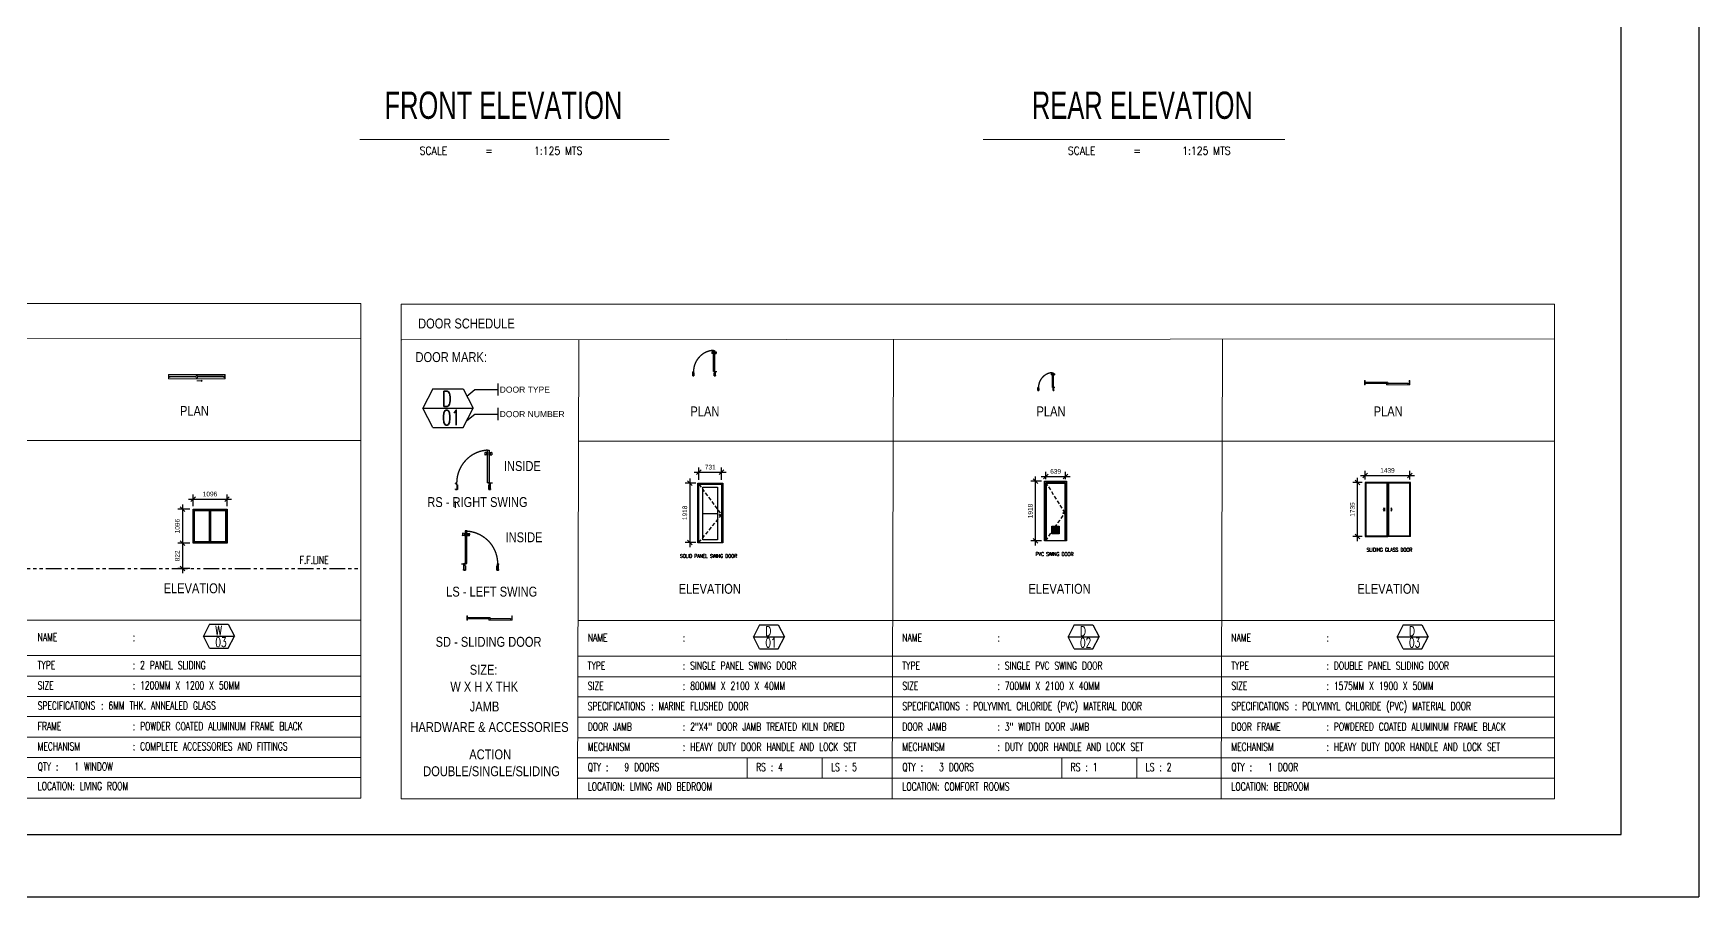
# Model space of a CAD drawing. Header units: millimetres. Extents: x -248340 to 456025, y 261499 to 1049645.
# Drawn here: x -86857 to -33139, y 435004 to 462830 of the extents above; entities that cross this region are included whole.
import ezdxf
from ezdxf.enums import TextEntityAlignment as Align

# ---------------------------------------------------------------- set-up
doc = ezdxf.new("R2010")
doc.units = ezdxf.units.MM
doc.header["$LTSCALE"] = 8
doc.header["$MEASUREMENT"] = 0
doc.header["$PDMODE"] = 3
doc.header["$PDSIZE"] = 0.3125
for name, pattern in [('CONTINOUS', [0]), ('DASHED', [19.05, 12.7, -6.35]), ('HIDDEN', [9.525, 6.35, -3.175]), ('PHANTOM', [63.5, 31.75, -6.35, 6.35, -6.35, 6.35, -6.35])]:
    doc.linetypes.add(name, pattern=pattern)
doc.layers.get('0').update_dxf_attribs({"linetype": 'CONTINUOUS'})
doc.layers.get('DEFPOINTS').update_dxf_attribs({"color": 8, "linetype": 'CONTINUOUS'})
for name, color, linetype, lineweight in [('10. Rebar', 10, 'CONTINUOUS', 25), ('12. Dimension', 251, 'CONTINUOUS', 5), ('13. Text', 2, 'CONTINUOUS', 5), ('A-GLAZ', 151, 'CONTINUOUS', 18), ('DIM', 2, 'CONTINUOUS', 25), ('pt. 1', 251, 'CONTINUOUS', 9), ('S_wall', 251, 'CONTINUOUS', 0)]:
    doc.layers.add(name, color=color, linetype=linetype, lineweight=lineweight)
for name, color, linetype in [('AR_ROOF', 7, 'CONTINUOUS'), ('ar_wall', 7, 'CONTINOUS'), ('MARK', 7, 'CONTINUOUS'), ('TEXT', 2, 'CONTINUOUS')]:
    doc.layers.add(name, color=color, linetype=linetype)
doc.layers.add('mv', color=30, linetype='CONTINUOUS', plot=False)
doc.styles.add('ARIAL', font='arial.ttf')
doc.styles.add('Arial_1', font='arial.ttf', dxfattribs={"height": 150})
doc.styles.add('ROMANS', font='ROMANS', dxfattribs={"width": 0.8, "bigfont": 'BIGFONT'})
doc.styles.get("Standard").update_dxf_attribs({"font": 'txt.shx', "width": 0.7, "bigfont": 'extfont.shx'})
doc.dimstyles.new('JEMAR 1-0030', dxfattribs={"dimtxt": 0.06, "dimasz": 0.045, "dimexe": 0.045, "dimexo": 0.03, "dimgap": 0.03, "dimtad": 1, "dimzin": 1, "dimdsep": 46, "dimtxsty": 'ARIAL', "dimblk": 'DOTBLANK', "dimcen": 0.15, "dimclrd": 7, "dimclre": 7, "dimadec": 0, "dimazin": 0, "dimtfac": 1, "dimtmove": 0, "dimatfit": 3, "dimldrblk": 'OPEN90', "dimfxl": 1, "dimarcsym": 0})
doc.dimstyles.new('Linear_-_3mm_Arial', dxfattribs={"dimscale": 304.8, "dimtxt": 153.03891, "dimasz": 0.492126, "dimexe": 0.492126, "dimexo": 0.328084, "dimgap": 0.287073, "dimtad": 1, "dimdec": 0, "dimzin": 0, "dimdsep": 46, "dimtxsty": 'Arial_1', "dimblk1": 'OBLIQUE', "dimblk2": 'OBLIQUE', "dimsah": 1, "dimcen": 0.09, "dimdle": 0.492126, "dimazin": 0, "dimtfac": 1, "dimtdec": 4, "dimtix": 1, "dimtmove": 0, "dimatfit": 3, "dimfxl": 1, "dimtvp": 1, "dimtfill": 1, "dimtolj": 1, "dimtzin": 0, "dimarcsym": 2})

# ---------------------------------------------------------------- blocks, each defined once
blk = doc.blocks.new('_Oblique')
at = {"color": 0, "linetype": 'ByBlock', "lineweight": -2}
blk.add_line((-0.5, -0.5), (0.5, 0.5), dxfattribs=at)
blk = doc.blocks.new('*D1016')
at = {"layer": 'DEFPOINTS', "color": 0, "lineweight": 30, "ltscale": 1.25, "transparency": 16777216}
for p in [(-65386, 448334), (-65677, 446416), (-65386, 446416)]:
    blk.add_point(p, dxfattribs=at)
at = {"layer": 'DIM', "color": 0, "lineweight": -2, "ltscale": 1.25, "transparency": 16777216}
for p, q in [((-65486, 448334), (-65827, 448334)), ((-65677, 448484), (-65677, 446266)), ((-65486, 446416), (-65827, 446416))]:
    blk.add_line(p, q, dxfattribs=at)
at = {"layer": 'DIM', "color": 0, "lineweight": -2, "ltscale": 1.25, "transparency": 16777216, "xscale": 149.9999920571061, "yscale": 149.9999920571061, "zscale": 149.9999920571061}
for p, rotation in [((-65677, 448334), 90), ((-65677, 446416), 270)]:
    blk.add_blockref('_Oblique', p, dxfattribs=dict(at, rotation=rotation))
at = {"layer": 'DIM', "color": 0, "ltscale": 1.25, "transparency": 16777216, "insert": (-65841, 447375), "char_height": 150, "attachment_point": 5, "rotation": 90, "style": 'Arial_1', "bg_fill": 3, "box_fill_scale": 1.25, "bg_fill_color": 256, "bg_fill_true_color": 13158600, "bg_fill_transparency": 0}
blk.add_mtext('\\A1;1918', dxfattribs=at)
blk = doc.blocks.new('*D1017')
at = {"layer": 'DEFPOINTS', "color": 0, "lineweight": 30, "ltscale": 1.25, "transparency": 16777216}
for p in [(-65386, 448334), (-64656, 448334)]:
    blk.add_point(p, dxfattribs=at)
at = {"layer": 'DIM', "color": 0, "lineweight": -2, "ltscale": 1.25, "transparency": 16777216}
for p, q in [((-65536, 448683), (-64506, 448683)), ((-65386, 448434), (-65386, 448833)), ((-64656, 448434), (-64656, 448833))]:
    blk.add_line(p, q, dxfattribs=at)
at = {"layer": 'DIM', "color": 0, "lineweight": -2, "ltscale": 1.25, "transparency": 16777216, "xscale": 149.9999920571061, "yscale": 149.9999920571061, "zscale": 149.9999920571061, "rotation": 180}
blk.add_blockref('_Oblique', (-65386, 448683), dxfattribs=at)
at = {"layer": 'DIM', "color": 0, "lineweight": -2, "ltscale": 1.25, "transparency": 16777216, "xscale": 149.9999920571061, "yscale": 149.9999920571061, "zscale": 149.9999920571061}
blk.add_blockref('_Oblique', (-64656, 448683), dxfattribs=at)
at = {"layer": 'DIM', "color": 0, "ltscale": 1.25, "transparency": 16777216, "insert": (-65021, 448847), "char_height": 150, "attachment_point": 5, "style": 'Arial_1', "bg_fill": 3, "box_fill_scale": 1.25, "bg_fill_color": 256, "bg_fill_true_color": 13158600, "bg_fill_transparency": 0}
blk.add_mtext('\\A1;731', dxfattribs=at)
at = {"layer": 'DEFPOINTS', "color": 0, "lineweight": 30, "ltscale": 1.25, "transparency": 16777216}
blk.add_point((-64656, 448683), dxfattribs=at)
blk = doc.blocks.new('door1')
at = {"layer": 'AR_ROOF', "linetype": 'DASHED', "ltscale": 1.25}
for p in [(61783, -376434), (61784, -378494)]:
    blk.add_line(p, (62583, -377518), dxfattribs=at)
at = {"layer": 'ar_wall', "ltscale": 1.25}
for p, q in [((61743, -378496), (61743, -376394)), ((61743, -376394), (62623, -376394)), ((62623, -376394), (62623, -378496)), ((61783, -378496), (61783, -376434)), ((61783, -376434), (62583, -376434)), ((61924, -378394), (61924, -376534)), ((61924, -376534), (62444, -376534)), ((62444, -376534), (62444, -378394)), ((62583, -376434), (62583, -378496)), ((61924, -377464), (62444, -377464)), ((62623, -378496), (61743, -378496)), ((62444, -378394), (61924, -378394))]:
    blk.add_line(p, q, dxfattribs=at)
blk.add_circle((62522, -377517), 17.6, dxfattribs=at)
blk = doc.blocks.new('Pta 0.7 Der .15 Abierta')
blk.add_hatch(color=9).paths.add_polyline_path([(-0.064, 0.017), (-0.064, 0.712), (-0.029, 0.712), (-0.029, 0.017)])
h = blk.add_hatch(color=256)
h.paths.add_polyline_path([(0, -0.111), (0, -0.122), (-0.036, -0.122), (-0.036, -0.029), (-0.021, -0.029), (-0.021, 0.011), (0, 0.011), (0, 0), (0.001, 0), (0.001, 0.012), (-0.022, 0.012), (-0.022, -0.028), (-0.037, -0.028), (-0.037, -0.123), (0.001, -0.123), (0.001, -0.111)])
h.paths.add_polyline_path([(-0.744, -0.111), (-0.744, -0.122), (-0.708, -0.122), (-0.708, -0.029), (-0.723, -0.029), (-0.723, 0.011), (-0.744, 0.011), (-0.744, 0), (-0.745, 0), (-0.745, 0.012), (-0.722, 0.012), (-0.722, -0.028), (-0.707, -0.028), (-0.707, -0.123), (-0.745, -0.123), (-0.745, -0.111)])
for p, q in [((-0.122, 0.649), (-0.122, 0.628)), ((-0.12, 0.649), (-0.122, 0.649)), ((-0.12, 0.628), (-0.122, 0.628)), ((-0.12, 0.662), (-0.12, 0.615)), ((-0.087, 0.661), (-0.116, 0.665)), ((-0.087, 0.616), (-0.116, 0.612)), ((-0.085, 0.658), (-0.085, 0.619)), ((-0.074, 0.647), (-0.085, 0.647)), ((-0.074, 0.63), (-0.085, 0.63)), ((-0.074, 0.629), (-0.074, 0.648)), ((-0.064, 0.672), (-0.07, 0.672)), ((-0.07, 0.672), (-0.07, 0.604)), ((-0.064, 0.604), (-0.07, 0.604)), ((-0.064, 0.672), (-0.064, 0.604)), ((-0.029, 0.672), (-0.024, 0.672)), ((-0.029, 0.672), (-0.029, 0.604)), ((-0.029, 0.604), (-0.024, 0.604)), ((-0.024, 0.672), (-0.024, 0.604)), ((-0.019, 0.629), (-0.019, 0.648)), ((-0.019, 0.647), (-0.009, 0.647)), ((-0.019, 0.63), (-0.009, 0.63)), ((-0.009, 0.658), (-0.009, 0.619)), ((-0.006, 0.661), (0.023, 0.665)), ((-0.006, 0.616), (0.023, 0.612)), ((0.026, 0.662), (0.026, 0.615)), ((0.026, 0.649), (0.028, 0.649)), ((0.026, 0.628), (0.028, 0.628)), ((0.028, 0.649), (0.028, 0.628))]:
    blk.add_line(p, q)
for points in [[(-0.064, 0.017), (-0.064, 0.712), (-0.029, 0.712), (-0.029, 0.017)], [(-0.744, -0.111), (-0.744, -0.122), (-0.708, -0.122), (-0.708, -0.029), (-0.723, -0.029), (-0.723, 0.011), (-0.744, 0.011), (-0.744, 0), (-0.745, 0), (-0.745, 0.012), (-0.722, 0.012), (-0.722, -0.028), (-0.707, -0.028), (-0.707, -0.123), (-0.745, -0.123), (-0.745, -0.111)], [(0, -0.111), (0, -0.122), (-0.036, -0.122), (-0.036, -0.029), (-0.021, -0.029), (-0.021, 0.011), (0, 0.011), (0, 0), (0.001, 0), (0.001, 0.012), (-0.022, 0.012), (-0.022, -0.028), (-0.037, -0.028), (-0.037, -0.123), (0.001, -0.123), (0.001, -0.111)]]:
    blk.add_lwpolyline(points, close=True)
for points in [[(-0.025, 0.016, 0.414214), (-0.026, 0.017), (-0.056, 0.017), (-0.056, 0.016), (-0.026, 0.016, 12.92773), (-0.026, 0.018), (-0.025, 0.017, -13.063763), (-0.025, 0.016)], [(-0.023, 0.014, -0.414214), (-0.022, 0.013), (-0.022, -0.017), (-0.023, -0.017), (-0.023, 0.013, -12.92773), (-0.022, 0.013), (-0.022, 0.014, 13.063763), (-0.023, 0.014)]]:
    blk.add_lwpolyline(points, format="xyb", close=True)
at = {"color": 8, "linetype": 'HIDDEN'}
blk.add_arc((-0.022, 0.014), 0.7, 93.4999, 180.1273, dxfattribs=at)
for centre, radius, start, end in [((-0.117, 0.662), 0.003, 82.0235, 180), ((-0.117, 0.615), 0.003, 180, 277.9765), ((-0.088, 0.658), 0.003, 0, 82.0235), ((-0.088, 0.619), 0.003, 277.9765, 0), ((-0.074, 0.652), 0.00392, 264.8527, 9.8194), ((-0.074, 0.625), 0.00392, 350.1806, 95.1473), ((-0.02, 0.652), 0.00392, 170.1806, 275.1473), ((-0.02, 0.625), 0.00392, 84.8527, 189.8194), ((-0.006, 0.658), 0.003, 97.9765, 180), ((-0.006, 0.619), 0.003, 180, 262.0235), ((0.023, 0.662), 0.003, 0, 97.9765), ((0.023, 0.615), 0.003, 262.0235, 0)]:
    blk.add_arc(centre, radius, start, end)
blk = doc.blocks.new('*D1015')
at = {"layer": 'DIM', "color": 0, "lineweight": -2, "ltscale": 1.25, "transparency": 16777216}
for p, q in [((-54201, 448458), (-54201, 448696)), ((-53562, 448458), (-53562, 448696)), ((-54351, 448546), (-53412, 448546))]:
    blk.add_line(p, q, dxfattribs=at)
at = {"layer": 'DIM', "color": 0, "lineweight": -2, "ltscale": 1.25, "transparency": 16777216, "xscale": 149.9999920571061, "yscale": 149.9999920571061, "zscale": 149.9999920571061, "rotation": 180}
blk.add_blockref('_Oblique', (-54201, 448546), dxfattribs=at)
at = {"layer": 'DIM', "color": 0, "lineweight": -2, "ltscale": 1.25, "transparency": 16777216, "xscale": 149.9999920571061, "yscale": 149.9999920571061, "zscale": 149.9999920571061}
blk.add_blockref('_Oblique', (-53562, 448546), dxfattribs=at)
at = {"layer": 'DIM', "color": 0, "ltscale": 1.25, "transparency": 16777216, "insert": (-53881, 448710), "char_height": 150, "attachment_point": 5, "style": 'Arial_1', "bg_fill": 3, "box_fill_scale": 1.25, "bg_fill_color": 256, "bg_fill_true_color": 13158600, "bg_fill_transparency": 0}
blk.add_mtext('\\A1;639', dxfattribs=at)
at = {"layer": 'DEFPOINTS', "color": 0, "lineweight": 30, "ltscale": 1.25, "transparency": 16777216}
for p in [(-54201, 448358), (-53562, 448546), (-53562, 448358)]:
    blk.add_point(p, dxfattribs=at)
blk = doc.blocks.new('D2')
at = {"layer": 'AR_ROOF', "linetype": 'DASHED', "ltscale": 1.25}
for p in [(65795, -376434), (65795, -378494)]:
    blk.add_line(p, (66470, -377518), dxfattribs=at)
at = {"layer": 'ar_wall', "ltscale": 1.25}
for p, q in [((65755, -378496), (65755, -376394)), ((65755, -376394), (66535, -376394)), ((66535, -376394), (66535, -378496)), ((65795, -378496), (65795, -376434)), ((65795, -376434), (66495, -376434)), ((65820, -378496), (65820, -376459)), ((65820, -376459), (66470, -376459)), ((66470, -376459), (66470, -378496)), ((66495, -376434), (66495, -378496)), ((66039, -378022), (66251, -378022)), ((66039, -378036), (66251, -378036)), ((66039, -378050), (66251, -378050)), ((66039, -378065), (66251, -378065)), ((66039, -378079), (66251, -378079)), ((66039, -378093), (66251, -378093)), ((66039, -378108), (66251, -378108)), ((66039, -378122), (66251, -378122)), ((66039, -378137), (66251, -378137)), ((66039, -378151), (66251, -378151)), ((66039, -378165), (66251, -378165)), ((66039, -378180), (66251, -378180)), ((66535, -378496), (65755, -378496)), ((66039, -378194), (66251, -378194)), ((66039, -378208), (66251, -378208)), ((66039, -378223), (66251, -378223))]:
    blk.add_line(p, q, dxfattribs=at)
for points in [[(66014, -377982), (66276, -377982), (66276, -378251), (66014, -378251)], [(66039, -378007), (66251, -378007), (66251, -378226), (66039, -378226)]]:
    blk.add_lwpolyline(points, close=True, dxfattribs=at)
blk.add_circle((66422, -377517), 17.6, dxfattribs=at)
blk = doc.blocks.new('*D1018')
at = {"layer": 'DEFPOINTS', "color": 0, "lineweight": 30, "ltscale": 1.25, "transparency": 16777216}
for p in [(-54534, 448393), (-54238, 448393), (-54238, 446475)]:
    blk.add_point(p, dxfattribs=at)
at = {"layer": 'DIM', "color": 0, "lineweight": -2, "ltscale": 1.25, "transparency": 16777216}
for p, q in [((-54338, 448393), (-54684, 448393)), ((-54534, 446325), (-54534, 448543)), ((-54338, 446475), (-54684, 446475))]:
    blk.add_line(p, q, dxfattribs=at)
at = {"layer": 'DIM', "color": 0, "lineweight": -2, "ltscale": 1.25, "transparency": 16777216, "xscale": 149.9999920571061, "yscale": 149.9999920571061, "zscale": 149.9999920571061}
for p, rotation in [((-54534, 448393), 90), ((-54534, 446475), 270)]:
    blk.add_blockref('_Oblique', p, dxfattribs=dict(at, rotation=rotation))
at = {"layer": 'DIM', "color": 0, "ltscale": 1.25, "transparency": 16777216, "insert": (-54698, 447434), "char_height": 150, "attachment_point": 5, "rotation": 90, "style": 'Arial_1', "bg_fill": 3, "box_fill_scale": 1.25, "bg_fill_color": 256, "bg_fill_true_color": 13158600, "bg_fill_transparency": 0}
blk.add_mtext('\\A1;1918', dxfattribs=at)
blk = doc.blocks.new('SDDAS')
at = {"layer": 'A-GLAZ', "lineweight": 18}
for p, q in [((96097, -350599), (96097, -350449)), ((96116, -350450), (96097, -350450)), ((96097, -350510), (96097, -350599)), ((96116, -350599), (96116, -350449)), ((96160, -350510), (96116, -350510)), ((96116, -350599), (96116, -350510)), ((96160, -350554), (96160, -350510)), ((96919, -350510), (96874, -350510)), ((96874, -350599), (96874, -350510)), ((96919, -350510), (96919, -350599)), ((97678, -350599), (97678, -350449)), ((97678, -350449), (97697, -350449)), ((97697, -350599), (97697, -350449)), ((96116, -350599), (96097, -350599)), ((96116, -350554), (96160, -350554)), ((96874, -350554), (96919, -350554)), ((96919, -350599), (96874, -350599)), ((97633, -350554), (97678, -350554)), ((97633, -350599), (97633, -350554)), ((97678, -350599), (97633, -350599))]:
    blk.add_line(p, q, dxfattribs=at)
at = {"layer": 'A-GLAZ'}
for p, q in [((96874, -350510), (96160, -350510)), ((97678, -350510), (97678, -350510)), ((96097, -350599), (96116, -350599)), ((96874, -350599), (97697, -350599)), ((97633, -350599), (96919, -350599))]:
    blk.add_line(p, q, dxfattribs=at)
at = {"layer": 'A-GLAZ', "lineweight": 25}
for p, q in [((96874, -350554), (96160, -350554)), ((97633, -350554), (96919, -350554))]:
    blk.add_line(p, q, dxfattribs=at)
blk = doc.blocks.new('*D1019')
at = {"layer": 'DEFPOINTS', "color": 0, "lineweight": 30, "ltscale": 1.25, "transparency": 16777216}
for p in [(-44143, 448349), (-43897, 448349), (-43897, 446614)]:
    blk.add_point(p, dxfattribs=at)
at = {"layer": 'DIM', "color": 0, "lineweight": -2, "ltscale": 1.25, "transparency": 16777216}
for p, q in [((-43997, 448349), (-44293, 448349)), ((-44143, 446464), (-44143, 448499)), ((-43997, 446614), (-44293, 446614))]:
    blk.add_line(p, q, dxfattribs=at)
at = {"layer": 'DIM', "color": 0, "lineweight": -2, "ltscale": 1.25, "transparency": 16777216, "xscale": 149.9999920571061, "yscale": 149.9999920571061, "zscale": 149.9999920571061}
for p, rotation in [((-44143, 448349), 90), ((-44143, 446614), 270)]:
    blk.add_blockref('_Oblique', p, dxfattribs=dict(at, rotation=rotation))
at = {"layer": 'DIM', "color": 0, "ltscale": 1.25, "transparency": 16777216, "insert": (-44307, 447482), "char_height": 150, "attachment_point": 5, "rotation": 90, "style": 'Arial_1', "bg_fill": 3, "box_fill_scale": 1.25, "bg_fill_color": 256, "bg_fill_true_color": 13158600, "bg_fill_transparency": 0}
blk.add_mtext('\\A1;1735', dxfattribs=at)
blk = doc.blocks.new('*D1020')
at = {"layer": 'DEFPOINTS', "color": 0, "lineweight": 30, "ltscale": 1.25, "transparency": 16777216}
for p in [(-42459, 448577), (-43897, 448349), (-42459, 448349)]:
    blk.add_point(p, dxfattribs=at)
at = {"layer": 'DIM', "color": 0, "lineweight": -2, "ltscale": 1.25, "transparency": 16777216}
for p, q in [((-44047, 448577), (-42309, 448577)), ((-43897, 448449), (-43897, 448727)), ((-42459, 448449), (-42459, 448727))]:
    blk.add_line(p, q, dxfattribs=at)
at = {"layer": 'DIM', "color": 0, "lineweight": -2, "ltscale": 1.25, "transparency": 16777216, "xscale": 149.9999920571061, "yscale": 149.9999920571061, "zscale": 149.9999920571061, "rotation": 180}
blk.add_blockref('_Oblique', (-43897, 448577), dxfattribs=at)
at = {"layer": 'DIM', "color": 0, "lineweight": -2, "ltscale": 1.25, "transparency": 16777216, "xscale": 149.9999920571061, "yscale": 149.9999920571061, "zscale": 149.9999920571061}
blk.add_blockref('_Oblique', (-42459, 448577), dxfattribs=at)
at = {"layer": 'DIM', "color": 0, "ltscale": 1.25, "transparency": 16777216, "insert": (-43178, 448741), "char_height": 150, "attachment_point": 5, "style": 'Arial_1', "bg_fill": 3, "box_fill_scale": 1.25, "bg_fill_color": 256, "bg_fill_true_color": 13158600, "bg_fill_transparency": 0}
blk.add_mtext('\\A1;1439', dxfattribs=at)
blk = doc.blocks.new('_DOTBLANK')
at = {"color": 0, "linetype": 'ByBlock', "lineweight": -2}
blk.add_line((-0.5, 0), (-1, 0), dxfattribs=at)
blk.add_circle((0, 0), 0.5, dxfattribs=at)
blk = doc.blocks.new('_Open90')
at = {"color": 0, "linetype": 'ByBlock', "lineweight": -2}
for p, q in [((0, 0), (-1, 0)), ((-0.5, 0.5), (0, 0)), ((0, 0), (-0.5, -0.5))]:
    blk.add_line(p, q, dxfattribs=at)
blk = doc.blocks.new('4123')
at = {"layer": 'A-GLAZ'}
for p, q in [((53676, -349984), (51676, -349984)), ((51676, -350134), (53676, -350134)), ((52654, -350042), (51695, -350042)), ((53054, -350134), (52495, -350134)), ((52878, -350211), (52675, -350211)), ((52878, -350211), (52827, -350185)), ((52878, -350211), (52827, -350236)), ((53613, -350134), (53099, -350134))]:
    blk.add_line(p, q, dxfattribs=at)
at = {"layer": 'A-GLAZ', "lineweight": 18}
for p, q in [((51676, -349984), (51676, -350134)), ((51695, -350019), (51676, -350019)), ((51676, -350042), (51676, -350042)), ((51695, -350108), (51676, -350108)), ((51695, -350108), (51695, -350019)), ((51740, -350042), (51695, -350042)), ((51695, -350086), (51740, -350086)), ((51740, -350086), (51740, -350042)), ((52699, -350019), (52654, -350019)), ((52654, -350108), (52654, -350019)), ((52654, -350111), (52699, -350111)), ((52699, -350019), (52699, -350108)), ((53099, -350134), (53054, -350134)), ((53613, -350042), (53657, -350042)), ((53613, -350086), (53613, -350042)), ((53657, -350086), (53613, -350086)), ((53676, -350134), (53613, -350134)), ((53676, -350020), (53657, -350020)), ((53657, -350108), (53657, -350020)), ((53657, -350108), (53676, -350108)), ((53676, -350134), (53676, -349984))]:
    blk.add_line(p, q, dxfattribs=at)
at = {"layer": 'A-GLAZ', "lineweight": 25}
for p, q in [((52654, -350064), (51740, -350064)), ((53613, -350042), (52699, -350042)), ((53613, -350064), (52699, -350064))]:
    blk.add_line(p, q, dxfattribs=at)
at = {"layer": 'A-GLAZ', "color": 252, "linetype": 'Continuous', "true_color": 0x939598}
blk.add_line((52991, -350042), (52992, -350041), dxfattribs=at)
blk = doc.blocks.new('*D1034')
at = {"layer": 'DEFPOINTS', "color": 0, "lineweight": 30, "ltscale": 1.25, "transparency": 16777216}
for p in [(-81705, 447495), (-82045, 446399), (-81705, 446399)]:
    blk.add_point(p, dxfattribs=at)
at = {"layer": 'DIM', "color": 0, "lineweight": -2, "ltscale": 1.25, "transparency": 16777216}
for p, q in [((-81805, 447495), (-82195, 447495)), ((-82045, 447645), (-82045, 446249)), ((-81805, 446399), (-82195, 446399))]:
    blk.add_line(p, q, dxfattribs=at)
at = {"layer": 'DIM', "color": 0, "lineweight": -2, "ltscale": 1.25, "transparency": 16777216, "xscale": 149.9999920571061, "yscale": 149.9999920571061, "zscale": 149.9999920571061}
for p, rotation in [((-82045, 447495), 90), ((-82045, 446399), 270)]:
    blk.add_blockref('_Oblique', p, dxfattribs=dict(at, rotation=rotation))
at = {"layer": 'DIM', "color": 0, "ltscale": 1.25, "transparency": 16777216, "insert": (-82210, 446947), "char_height": 150, "attachment_point": 5, "rotation": 90, "style": 'Arial_1', "bg_fill": 3, "box_fill_scale": 1.25, "bg_fill_color": 256, "bg_fill_true_color": 13158600, "bg_fill_transparency": 0}
blk.add_mtext('\\A1;1096', dxfattribs=at)
blk = doc.blocks.new('*D1035')
at = {"layer": 'DEFPOINTS', "color": 0, "lineweight": 30, "ltscale": 1.25, "transparency": 16777216}
for p in [(-81705, 447495), (-80609, 447817), (-80609, 447495)]:
    blk.add_point(p, dxfattribs=at)
at = {"layer": 'DIM', "color": 0, "lineweight": -2, "ltscale": 1.25, "transparency": 16777216}
for p, q in [((-81855, 447817), (-80459, 447817)), ((-81705, 447595), (-81705, 447967)), ((-80609, 447595), (-80609, 447967))]:
    blk.add_line(p, q, dxfattribs=at)
at = {"layer": 'DIM', "color": 0, "lineweight": -2, "ltscale": 1.25, "transparency": 16777216, "xscale": 149.9999920571061, "yscale": 149.9999920571061, "zscale": 149.9999920571061, "rotation": 180}
blk.add_blockref('_Oblique', (-81705, 447817), dxfattribs=at)
at = {"layer": 'DIM', "color": 0, "lineweight": -2, "ltscale": 1.25, "transparency": 16777216, "xscale": 149.9999920571061, "yscale": 149.9999920571061, "zscale": 149.9999920571061}
blk.add_blockref('_Oblique', (-80609, 447817), dxfattribs=at)
at = {"layer": 'DIM', "color": 0, "ltscale": 1.25, "transparency": 16777216, "insert": (-81157, 447981), "char_height": 150, "attachment_point": 5, "style": 'Arial_1', "bg_fill": 3, "box_fill_scale": 1.25, "bg_fill_color": 256, "bg_fill_true_color": 13158600, "bg_fill_transparency": 0}
blk.add_mtext('\\A1;1096', dxfattribs=at)
blk = doc.blocks.new('*D1024')
at = {"layer": 'DEFPOINTS', "color": 0, "lineweight": 30, "ltscale": 1.25, "transparency": 16777216}
for p in [(-81705, 446399), (-81705, 445577)]:
    blk.add_point(p, dxfattribs=at)
at = {"layer": 'DIM', "color": 0, "lineweight": -2, "ltscale": 1.25, "transparency": 16777216}
for p, q in [((-81805, 446399), (-82195, 446399)), ((-82045, 446549), (-82045, 445427)), ((-81805, 445577), (-82195, 445577))]:
    blk.add_line(p, q, dxfattribs=at)
at = {"layer": 'DIM', "color": 0, "lineweight": -2, "ltscale": 1.25, "transparency": 16777216, "xscale": 149.9999920571061, "yscale": 149.9999920571061, "zscale": 149.9999920571061}
for p, rotation in [((-82045, 446399), 90), ((-82045, 445577), 270)]:
    blk.add_blockref('_Oblique', p, dxfattribs=dict(at, rotation=rotation))
at = {"layer": 'DIM', "color": 0, "ltscale": 1.25, "transparency": 16777216, "insert": (-82210, 445988), "char_height": 150, "attachment_point": 5, "rotation": 90, "style": 'Arial_1', "bg_fill": 3, "box_fill_scale": 1.25, "bg_fill_color": 256, "bg_fill_true_color": 13158600, "bg_fill_transparency": 0}
blk.add_mtext('\\A1;822', dxfattribs=at)
at = {"layer": 'DEFPOINTS', "color": 0, "lineweight": 30, "ltscale": 1.25, "transparency": 16777216}
blk.add_point((-82045, 445577), dxfattribs=at)

msp = doc.modelspace()

# ---------------------------------------------------------------- hatches: boundary and pattern name
at = {"layer": 'ar_wall', "ltscale": 1.25, "true_color": 0x939598}
h = msp.add_hatch(color=252, dxfattribs=at)
h.dxf.hatch_style = 1
h.paths.add_polyline_path([(-43276.836, 447535.664), (-43305.95, 447481.02), (-43276.836, 447426.377)])
h = msp.add_hatch(color=252, dxfattribs=at)
h.dxf.hatch_style = 1
h.paths.add_polyline_path([(-43056.285, 447426.377), (-43027.17, 447481.02), (-43056.285, 447535.664)])

# ---------------------------------------------------------------- linework, layer by layer
at = {"color": 252, "linetype": 'PHANTOM', "ltscale": 2, "true_color": 0x939598}
msp.add_line((-107787.714, 445576.755), (-76290.621, 445576.755), dxfattribs=at)
at = {"layer": '10. Rebar'}
for p, q in [((-71878.449, 451546.795), (-71878.449, 451152.85)), ((-71878.449, 450757.383), (-71878.449, 450363.439))]:
    msp.add_line(p, q, dxfattribs=at)
at = {"layer": 'AR_ROOF', "ltscale": 1.25}
for p, q in [((-42435.892, 448349.477), (-43897.229, 448349.477)), ((-43166.56, 446614.14), (-43166.56, 448349.477)), ((-42435.892, 446614.14), (-42435.892, 448349.477)), ((-81704.675, 446398.757), (-81704.675, 447494.759)), ((-81704.675, 447494.759), (-80608.673, 447494.759)), ((-80608.673, 447494.759), (-80608.673, 446398.757)), ((-81156.674, 447471.926), (-81156.674, 446421.59)), ((-80608.673, 446398.757), (-81704.675, 446398.757)), ((-43166.56, 446614.14), (-43166.56, 446785.309)), ((-42435.892, 446614.14), (-42435.892, 446785.309))]:
    msp.add_line(p, q, dxfattribs=at)
for points in [[(-43166.56, 446614.14), (-43166.56, 448349.477), (-43897.229, 448349.477), (-43897.229, 446614.14)], [(-43189.394, 446636.973), (-43189.394, 448326.644), (-43874.395, 448326.644), (-43874.395, 446636.973)], [(-42458.725, 446636.973), (-42458.725, 448326.644), (-43143.727, 448326.644), (-43143.727, 446636.973)], [(-43897.229, 446785.309), (-43897.229, 446614.14), (-43166.56, 446614.14), (-43166.56, 446785.309)], [(-43874.395, 446785.309), (-43874.395, 446636.973), (-43189.394, 446636.973), (-43189.394, 446785.309)], [(-43143.727, 446785.309), (-43143.727, 446636.973), (-42458.725, 446636.973), (-42458.725, 446785.309)]]:
    msp.add_lwpolyline(points, dxfattribs=at)
for points in [[(-81681.842, 447471.926), (-80631.506, 447471.926), (-80631.506, 446421.59), (-81681.842, 446421.59)], [(-81681.842, 447471.926), (-81156.674, 447471.926), (-81156.674, 446421.59), (-81681.842, 446421.59)], [(-81659.009, 447449.092), (-81179.508, 447449.092), (-81179.508, 446444.423), (-81659.009, 446444.423)], [(-81133.841, 447449.092), (-80654.34, 447449.092), (-80654.34, 446444.423), (-81133.841, 446444.423)]]:
    msp.add_lwpolyline(points, close=True, dxfattribs=at)
at = {"layer": 'ar_wall', "ltscale": 1.25}
for p, q in [((-65585.524, 451786.195), (-65585.524, 451923.196)), ((-64809.189, 451923.196), (-64854.856, 451923.196)), ((-64854.856, 451792.048), (-64854.856, 451923.196)), ((-64854.856, 451923.196), (-64853.779, 451923.196)), ((-54452.022, 451316.375), (-54452.022, 451412.275)), ((-53908.588, 451412.275), (-53940.554, 451412.275)), ((-53940.554, 451320.471), (-53940.554, 451412.275)), ((-53940.554, 451412.275), (-53939.8, 451412.275)), ((-72040.402, 448332.986), (-72110.852, 448332.986)), ((-72110.852, 448130.664), (-72110.852, 448332.986)), ((-72110.852, 448332.986), (-72109.19, 448332.986)), ((-81704.675, 447494.759), (-81704.675, 446398.757)), ((-73238.056, 447531.353), (-73238.056, 447742.704)), ((-43305.95, 447481.02), (-43276.836, 447535.664)), ((-43276.836, 447426.377), (-43305.95, 447481.02)), ((-43276.836, 447535.664), (-43276.836, 447426.377)), ((-43056.285, 447535.664), (-43056.285, 447426.377)), ((-43027.17, 447481.02), (-43056.285, 447535.664)), ((-43056.285, 447426.377), (-43027.17, 447481.02)), ((-42435.892, 446614.14), (-43166.56, 446614.14)), ((-73045.112, 445731.243), (-72974.662, 445731.243)), ((-72974.662, 445731.243), (-72976.324, 445731.243)), ((-72974.662, 445528.92), (-72974.662, 445731.243)), ((-71847.458, 445519.892), (-71847.458, 445731.243))]:
    msp.add_line(p, q, dxfattribs=at)
at = {"layer": 'DEFPOINTS', "ltscale": 1.25}
for p, q in [((-73971.501, 451376.388), (-74294.202, 450752.886)), ((-73971.501, 451376.388), (-72992.668, 451376.388)), ((-72992.668, 451376.388), (-72669.967, 450752.886)), ((-73971.501, 450129.383), (-74294.202, 450752.886)), ((-74294.202, 450752.886), (-72669.967, 450752.886)), ((-72992.668, 450129.383), (-72669.967, 450752.886)), ((-73971.501, 450129.383), (-72992.668, 450129.383)), ((-81173.173, 443783.202), (-81372.643, 443397.8)), ((-81173.173, 443783.202), (-80568.133, 443783.202)), ((-80568.133, 443783.202), (-80368.663, 443397.8)), ((-63430.773, 443767.147), (-63630.242, 443381.745)), ((-63430.773, 443767.147), (-62825.732, 443767.147)), ((-62825.732, 443767.147), (-62626.263, 443381.745)), ((-53282.476, 443767.147), (-53481.946, 443381.745)), ((-53282.476, 443767.147), (-52677.436, 443767.147)), ((-52677.436, 443767.147), (-52477.966, 443381.745)), ((-42669.833, 443767.147), (-42869.302, 443381.745)), ((-42669.833, 443767.147), (-42064.792, 443767.147)), ((-42064.792, 443767.147), (-41865.323, 443381.745)), ((-81173.173, 443012.397), (-81372.643, 443397.8)), ((-81372.643, 443397.8), (-80368.663, 443397.8)), ((-80568.133, 443012.397), (-80368.663, 443397.8)), ((-63430.773, 442996.342), (-63630.242, 443381.745)), ((-63630.242, 443381.745), (-62626.263, 443381.745)), ((-62825.732, 442996.342), (-62626.263, 443381.745)), ((-53282.476, 442996.342), (-53481.946, 443381.745)), ((-53481.946, 443381.745), (-52477.966, 443381.745)), ((-52677.436, 442996.342), (-52477.966, 443381.745)), ((-42669.833, 442996.342), (-42869.302, 443381.745)), ((-42869.302, 443381.745), (-41865.323, 443381.745)), ((-42064.792, 442996.342), (-41865.323, 443381.745)), ((-81173.173, 443012.397), (-80568.133, 443012.397)), ((-63430.773, 442996.342), (-62825.732, 442996.342)), ((-53282.476, 442996.342), (-52677.436, 442996.342)), ((-42669.833, 442996.342), (-42064.792, 442996.342))]:
    msp.add_line(p, q, dxfattribs=at)
at = {"layer": 'mv', "color": 6}
for p, q in [((-33138.72, 494404.096), (-33138.72, 435004.096)), ((-35638.72, 437004.096), (-35638.72, 492404.096)), ((-115238.72, 437004.096), (-35638.72, 437004.096)), ((-117238.72, 435004.096), (-33138.72, 435004.096))]:
    msp.add_line(p, q, dxfattribs=at)
at = {"layer": 'pt. 1', "color": 7}
for p, q in [((-113474.958, 452972.841), (-76290.621, 453001.35)), ((-74971.617, 452956.786), (-37787.28, 452985.295)), ((-69263.355, 452961.162), (-69305.391, 438160.237)), ((-59115.059, 452961.162), (-59157.094, 438160.237)), ((-48502.415, 452961.162), (-48544.451, 438160.237)), ((-107759.511, 449702.015), (-76290.621, 449702.015)), ((-69256.17, 449685.96), (-37787.28, 449685.96)), ((-107784.069, 443916.297), (-76290.621, 443916.297)), ((-69280.728, 443900.242), (-37787.28, 443900.242)), ((-107784.069, 442773.208), (-76290.621, 442773.208)), ((-69280.728, 442757.153), (-37787.28, 442757.153)), ((-107784.069, 442109.478), (-76290.621, 442109.478)), ((-69280.728, 442093.423), (-37787.28, 442093.423)), ((-107784.069, 441458.065), (-76290.621, 441458.065)), ((-69280.728, 441442.01), (-37787.28, 441442.01)), ((-107784.069, 440806.578), (-76290.621, 440806.578)), ((-69280.728, 440790.523), (-37787.28, 440790.523)), ((-107784.069, 440142.849), (-76290.621, 440142.849)), ((-69280.728, 440126.793), (-37787.28, 440126.793)), ((-107804.997, 439491.435), (-76290.621, 439491.435)), ((-69301.656, 439475.38), (-37787.28, 439475.38)), ((-63825.921, 439475.38), (-63825.921, 438823.966)), ((-61407.823, 439475.38), (-61407.823, 438823.966)), ((-53677.624, 439475.38), (-53677.624, 438823.966)), ((-51259.527, 439475.38), (-51259.527, 438823.966)), ((-107806.847, 438840.022), (-76290.621, 438840.022)), ((-69303.506, 438823.966), (-37787.28, 438823.966))]:
    msp.add_line(p, q, dxfattribs=at)
for points in [[(-113499.516, 454121.055), (-76290.621, 454121.055), (-76290.621, 438176.292), (-113499.516, 438176.292)], [(-74996.175, 454105), (-37787.28, 454105), (-37787.28, 438160.237), (-74996.175, 438160.237)]]:
    msp.add_lwpolyline(points, close=True, dxfattribs=at)
at = {"layer": 'S_wall', "ltscale": 1.25}
for p, q in [((-76324.729, 459404.94), (-66348.423, 459404.94)), ((-56222.338, 459404.94), (-46486.581, 459404.94))]:
    msp.add_line(p, q, dxfattribs=at)

# ---------------------------------------------------------------- block references
for p, xscale, yscale, zscale in [((-64854.856, 451912.52), 979.4481318538207, 979.4481318538207, 979.4481318538207), ((-53940.554, 451404.802), 685.6136922976744, 685.6136922976744, 685.6136922976744), ((-72110.852, 448316.516), 1510.996655438275, 1510.996655438275, 1510.996655438275), ((-72974.662, 445714.773), -1510.996655438275, 1510.996655438275, 1510.996655438275)]:
    msp.add_blockref('Pta 0.7 Der .15 Abierta', p, dxfattribs=dict(xscale=xscale, yscale=yscale, zscale=zscale))
at = {"layer": 'AR_ROOF', "xscale": 0.9133353829526901, "yscale": 0.9133353829526901, "zscale": 0.9133353829526901}
for name, p in [('4123', (-129696.037, 771489.42)), ('SDDAS', (-131687.474, 771717.309)), ('SDDAS', (-160639.072, 764132.633))]:
    msp.add_blockref(name, p, dxfattribs=at)

# ---------------------------------------------------------------- texts
at = {"color": 7, "lineweight": 5, "attachment_point": 1}
for s, insert, char_height, width in [('\\A1;\\pxql;{\\fArial|b0|i0|c0|p34;\\W0.8;DOOR SCHEDULE}', (-74444.439, 453637.487), 319.6528, 25179.46141), ('\\A1;\\pxql;{\\fArial|b0|i0|c0|p34;\\W0.8;DOOR MARK:}', (-74527.98, 452555.558), 319.6528, 25179.46141), ('\\A1;\\pxql;{\\fArial|b0|i0|c0|p34;\\W0.8;PLAN}', (-82125.734, 450821.995), 319.6528, 25179.46141), ('\\A1;\\pxql;{\\fArial|b0|i0|c0|p34;\\W0.8;PLAN}', (-65661.191, 450805.94), 319.6528, 25179.46141), ('\\A1;\\pxql;{\\fArial|b0|i0|c0|p34;\\W0.8;PLAN}', (-54497.594, 450805.94), 319.6528, 25179.46141), ('\\A1;\\pxql;{\\fArial|b0|i0|c0|p34;\\W0.8;PLAN}', (-43622.393, 450805.94), 319.6528, 25179.46141), ('\\A1;\\pxql;{\\fArial|b0|i0|c0|p34;\\W0.8;INSIDE}', (-71676.925, 449043.781), 319.6528, 25179.46141), ('\\A1;\\pxql;{\\fArial|b0|i0|c0|p34;\\W0.8;RS - RIGHT SWING}', (-74147.98, 447882.059), 319.6528, 25179.46141), ('\\A1;\\pxql;{\\fArial|b0|i0|c0|p34;\\W0.8;INSIDE}', (-71623.2, 446747.361), 319.6528, 25179.46141), ('{\\C256;F.F.LINE}', (-78264.761, 445983.92), 255.72224, 10130.69758), ('\\A1;\\pxql;{\\fArial|b0|i0|c0|p34;\\W0.8;ELEVATION}', (-82653.611, 445103.021), 319.6528, 25179.46141), ('\\A1;\\pxql;{\\fArial|b0|i0|c0|p34;\\W0.8;LS - LEFT SWING}', (-73539.125, 444995.356), 319.6528, 25179.46141), ('\\A1;\\pxql;{\\fArial|b0|i0|c0|p34;\\W0.8;ELEVATION}', (-66040.347, 445086.966), 319.6528, 25179.46141), ('\\A1;\\pxql;{\\fArial|b0|i0|c0|p34;\\W0.8;ELEVATION}', (-54756.409, 445086.966), 319.6528, 25179.46141), ('\\A1;\\pxql;{\\fArial|b0|i0|c0|p34;\\W0.8;ELEVATION}', (-44150.27, 445086.966), 319.6528, 25179.46141), ('{\\C256;NAME^I^I^I:}', (-86715.822, 443495.974), 255.72224, 7344.47425), ('\\A1;\\pxql;{\\fArial|b0|i0|c0|p34;\\W0.8;SD - SLIDING DOOR}', (-73879.367, 443377.287), 319.6528, 25179.46141), ('{\\C256;NAME^I^I^I:}', (-68973.422, 443479.919), 255.72224, 7344.47425), ('{\\C256;NAME^I^I^I:}', (-58825.125, 443479.919), 255.72224, 7344.47425), ('{\\C256;NAME^I^I^I:}', (-48212.481, 443479.919), 255.72224, 7344.47425), ('{\\C256;TYPE^I^I^I: 2 PANEL SLIDING}', (-86715.822, 442593.011), 255.72224, 10130.69758), ('\\A1;\\pxql;{\\fArial|b0|i0|c0|p34;\\W0.8;SIZE:}', (-72778.761, 442476.84), 319.6528, 25179.46141), ('{\\C256;TYPE^I^I^I: SINGLE PANEL SWING DOOR}', (-68973.422, 442576.956), 255.72224, 10130.69758), ('{\\C256;TYPE^I^I^I: SINGLE PVC SWING DOOR}', (-58825.125, 442576.956), 255.72224, 10130.69758), ('{\\C256;TYPE^I^I^I: DOUBLE PANEL SLIDING DOOR}', (-48212.481, 442576.956), 255.72224, 10130.69758), ('{\\C256;SIZE^I^I^I: 1200MM X 1200 X 50MM}', (-86715.822, 441941.598), 255.72224, 10130.69758), ('\\A1;\\pxql;{\\fArial|b0|i0|c0|p34;\\W0.8;W X H X THK}', (-73405.632, 441934.502), 319.6528, 25179.46141), ('{\\C256;SIZE^I^I^I: 800MM X 2100 X 40MM}', (-68973.422, 441925.543), 255.72224, 10130.69758), ('{\\C256;SIZE^I^I^I: 700MM X 2100 X 40MM}', (-58825.125, 441925.543), 255.72224, 10130.69758), ('{\\C256;SIZE^I^I^I: 1575MM X 1900 X 50MM}', (-48212.481, 441925.543), 255.72224, 10130.69758), ('{\\C256;SPECIFICATIONS^I: 6MM THK. ANNEALED GLASS}', (-86715.822, 441290.111), 255.72224, 10130.69758), ('\\A1;\\pxql;{\\fArial|b0|i0|c0|p34;\\W0.8;JAMB}', (-72778.759, 441293.17), 319.6528, 25179.46141), ('{\\C256;SPECIFICATIONS^I: MARINE FLUSHED DOOR}', (-68973.422, 441274.055), 255.72224, 10130.69758), ('{\\C256;SPECIFICATIONS^I: POLYVINYL CHLORIDE (PVC) MATERIAL DOOR}', (-58825.125, 441274.055), 255.72224, 10130.69758), ('{\\C256;SPECIFICATIONS^I: POLYVINYL CHLORIDE (PVC) MATERIAL DOOR}', (-48212.481, 441274.055), 255.72224, 10130.69758), ('{\\C256;FRAME^I^I^I: POWDER COATED ALUMINUM FRAME BLACK}', (-86715.822, 440626.381), 255.72224, 10130.69758), ('\\A1;\\pxql;{\\fArial|b0|i0|c0|p34;\\W0.8;HARDWARE & ACCESSORIES}', (-74692.368, 440631.167), 319.6528, 25179.46141), ('{\\C256;DOOR JAMB^I^I: 2"X4" DOOR JAMB TREATED KILN DRIED}', (-68973.422, 440610.326), 255.72224, 10130.69758), ('{\\C256;DOOR JAMB^I^I: 3" WIDTH DOOR JAMB}', (-58825.125, 440610.326), 255.72224, 10130.69758), ('{\\C256;DOOR FRAME^I^I: POWDERED COATED ALUMINUM FRAME BLACK}', (-48212.481, 440610.326), 255.72224, 10130.69758), ('{\\C256;MECHANISM^I^I: COMPLETE ACCESSORIES AND FITTINGS}', (-86715.822, 439974.968), 255.72224, 10130.69758), ('{\\C256;MECHANISM^I^I: HEAVY DUTY DOOR HANDLE AND LOCK SET}', (-68973.422, 439958.913), 255.72224, 10130.69758), ('{\\C256;MECHANISM^I^I: DUTY DOOR HANDLE AND LOCK SET}', (-58825.125, 439958.913), 255.72224, 10130.69758), ('{\\C256;MECHANISM^I^I: HEAVY DUTY DOOR HANDLE AND LOCK SET}', (-48212.481, 439958.913), 255.72224, 10130.69758), ('\\A1;\\pxql;{\\fArial|b0|i0|c0|p34;\\W0.8;ACTION}', (-72795.254, 439749.417), 319.6528, 25179.46141), ('{\\C256;QTY :^I 1 WINDOW^I^I}', (-86715.822, 439323.554), 255.72224, 10130.69758), ('\\A1;\\pxql;{\\fArial|b0|i0|c0|p34;\\W0.8;DOUBLE/SINGLE/SLIDING}', (-74279.952, 439207.078), 319.6528, 25179.46141), ('{\\C256;QTY :^I 9 DOORS^I^I}', (-68973.422, 439307.499), 255.72224, 10130.69758), ('{\\C256;RS : 4^I^I^I}', (-63543.172, 439307.499), 255.72224, 10130.69758), ('{\\C256;LS : 5^I^I^I}', (-61125.075, 439307.499), 255.72224, 10130.69758), ('{\\C256;QTY :^I 3 DOORS^I^I}', (-58825.125, 439307.499), 255.72224, 10130.69758), ('{\\C256;RS : 1^I^I^I}', (-53394.875, 439307.499), 255.72224, 10130.69758), ('{\\C256;LS : 2^I^I^I}', (-50976.778, 439307.499), 255.72224, 10130.69758), ('{\\C256;QTY :^I 1 DOOR^I^I}', (-48212.481, 439307.499), 255.72224, 10130.69758), ('{\\C256;LOCATION: LIVING ROOM}', (-86715.822, 438696.699), 255.72224, 10130.69758), ('{\\C256;LOCATION: LIVING AND BEDROOM}', (-68973.422, 438680.644), 255.72224, 10130.69758), ('{\\C256;LOCATION: COMFORT ROOMS}', (-58825.125, 438680.644), 255.72224, 10130.69758), ('{\\C256;LOCATION: BEDROOM}', (-48212.481, 438680.644), 255.72224, 10130.69758)]:
    msp.add_mtext(s, dxfattribs=dict(at, insert=insert, char_height=char_height, width=width))
at = {"layer": '13. Text', "width": 5041.25116, "attachment_point": 1, "style": 'ARIAL'}
for s, insert, char_height in [('DOOR TYPE', (-71813.435, 451445.591), 196.9722), ('DOOR NUMBER', (-71813.435, 450656.18), 196.97223)]:
    msp.add_mtext(s, dxfattribs=dict(at, insert=insert, char_height=char_height))
at = {"layer": 'DEFPOINTS', "ltscale": 1.25, "attachment_point": 1}
for s, width, gutter_width, insert, char_height in [('D', 585.4063, 49.033, (-73670.846, 451295.229), 490.327), ('01', 585.4063, 49.033, (-73670.846, 450689.584), 490.3274), ('W', 361.85401, 30.308, (-80987.331, 443733.035), 303.083), ('D', 361.85401, 30.308, (-63244.931, 443716.98), 303.083), ('D', 361.85401, 30.308, (-53096.634, 443716.98), 303.083), ('D', 361.85401, 30.308, (-42483.99, 443716.98), 303.083), ('03', 361.85401, 30.308, (-80987.331, 443358.671), 303.0834), ('01', 361.85401, 30.308, (-63244.931, 443342.616), 303.0834), ('02', 361.85401, 30.308, (-53096.634, 443342.616), 303.0834), ('03', 361.85401, 30.308, (-42483.99, 443342.616), 303.0834)]:
    msp.add_mtext_dynamic_manual_height_columns(s, width=width, gutter_width=gutter_width, heights=[0], dxfattribs=dict(at, insert=insert, char_height=char_height))
at = {"layer": 'MARK', "style": 'ROMANS', "width": 0.85}
for p in [(-74394.704, 458919.049), (-53488.369, 458919.049)]:
    msp.add_text('SCALE       =        1:125 MTS', height=258.05582, dxfattribs=at).set_placement(p)
at = {"layer": 'TEXT', "linetype": 'Continuous', "style": 'ROMANS', "width": 0.85}
for s, p in [('PVC SWING DOOR', (-53914.581, 446045.177)), ('SLIDING GLASS DOOR', (-43112.466, 446184.496))]:
    msp.add_text(s, height=115.77785, dxfattribs=at).set_placement(p, align=Align.MIDDLE)
at = {"layer": 'TEXT', "char_height": 878.18348, "width": 11830.07864, "attachment_point": 1}
for s, insert in [('{\\fFranklin Gothic Heavy|b0|i0|c0|p34;FRONT ELEVATION}', (-75529.296, 460952.441)), ('{\\fFranklin Gothic Heavy|b0|i0|c0|p34;REAR ELEVATION}', (-54646.165, 460952.441))]:
    msp.add_mtext(s, dxfattribs=dict(at, insert=insert))

# ---------------------------------------------------------------- leaders
at = {"layer": '12. Dimension'}
for points in [[(-72870.596, 451140.528), (-72615.936, 451349.822), (-71878.449, 451349.822)], [(-72870.596, 450351.117), (-72615.936, 450560.411), (-71878.449, 450560.411)]]:
    msp.add_leader(points, dimstyle='JEMAR 1-0030', override={"dimclrd": 256, "dimclre": 256}, dxfattribs=at)

# ---------------------------------------------------------------- next in the draw order: dimensions: what is measured, and where the dimension line sits
at = {"layer": 'DIM', "ltscale": 1.25}
dim = msp.add_linear_dim(base=(-53561.676, 448545.913), p1=(-54201.011, 448357.808), p2=(-53561.676, 448357.808), dimstyle='Linear_-_3mm_Arial', override={"dimpost": '<>'}, dxfattribs=at)
dim.commit()
dim.dimension.update_dxf_attribs({"geometry": '*D1015', "text_midpoint": (-53881.344, 448710.05)})
for base, p1, p2, picture, middle in [((-65676.9, 446415.507), (-65386.464, 448333.511), (-65386.464, 446415.507), '*D1016', (-65840.986, 447374.509)), ((-44142.588, 448349.477), (-43897.229, 446614.14), (-43897.229, 448349.477), '*D1019', (-44306.726, 447481.808)), ((-82045.486, 446398.757), (-81704.675, 447494.759), (-81704.675, 446398.757), '*D1034', (-82209.572, 446946.758))]:
    dim = msp.add_linear_dim(base=base, p1=p1, p2=p2, angle=90, dimstyle='Linear_-_3mm_Arial', override={"dimpost": '<>'}, dxfattribs=at)
    dim.commit()
    dim.dimension.update_dxf_attribs({"geometry": picture, "text_midpoint": middle})

# ---------------------------------------------------------------- next in the draw order: block references
at = {"layer": 'ar_wall', "xscale": 0.9133353829526901, "yscale": 0.9133353829526901, "zscale": 0.9133353829526901}
msp.add_blockref('D2', (-114294.143, 792168.5), dxfattribs=at)

# ---------------------------------------------------------------- next in the draw order: texts
at = {"layer": 'TEXT', "linetype": 'Continuous', "style": 'ROMANS', "width": 0.85}
msp.add_text('SOLID PANEL SWING DOOR', height=115.77785, dxfattribs=at).set_placement((-65076.614, 445984.347), align=Align.MIDDLE)

# ---------------------------------------------------------------- next in the draw order: dimensions: what is measured, and where the dimension line sits
at = {"layer": 'DIM', "ltscale": 1.25}
for base, p1, p2, picture, middle in [((-64655.796, 448683.173), (-65386.464, 448333.511), (-64655.796, 448333.511), '*D1017', (-65021.13, 448847.31)), ((-42458.725, 448576.878), (-43897.229, 448349.477), (-42458.725, 448349.477), '*D1020', (-43177.977, 448741.015)), ((-80608.673, 447817.054), (-81704.675, 447494.759), (-80608.673, 447494.759), '*D1035', (-81156.674, 447981.14))]:
    dim = msp.add_linear_dim(base=base, p1=p1, p2=p2, dimstyle='Linear_-_3mm_Arial', override={"dimpost": '<>'}, dxfattribs=at)
    dim.commit()
    dim.dimension.update_dxf_attribs({"geometry": picture, "text_midpoint": middle})
dim = msp.add_linear_dim(base=(-82045.486, 445576.755), p1=(-81704.675, 446398.757), p2=(-81704.675, 445576.755), angle=90, dimstyle='Linear_-_3mm_Arial', override={"dimpost": '<>'}, dxfattribs=at)
dim.commit()
dim.dimension.update_dxf_attribs({"geometry": '*D1024', "text_midpoint": (-82209.572, 445987.756)})

# ---------------------------------------------------------------- next in the draw order: block references
at = {"layer": 'ar_wall', "xscale": 0.9133353829526901, "yscale": 0.9133353829526901, "zscale": 0.9133353829526901}
msp.add_blockref('door1', (-121815.528, 792107.67), dxfattribs=at)

# ---------------------------------------------------------------- next in the draw order: dimensions: what is measured, and where the dimension line sits
at = {"layer": 'DIM', "ltscale": 1.25}
dim = msp.add_linear_dim(base=(-54533.633, 448392.825), p1=(-54237.545, 446474.821), p2=(-54237.545, 448392.825), angle=90, dimstyle='Linear_-_3mm_Arial', override={"dimpost": '<>'}, dxfattribs=at)
dim.commit()
dim.dimension.update_dxf_attribs({"geometry": '*D1018', "text_midpoint": (-54697.719, 447433.823)})

doc.saveas('drawing.dxf')
